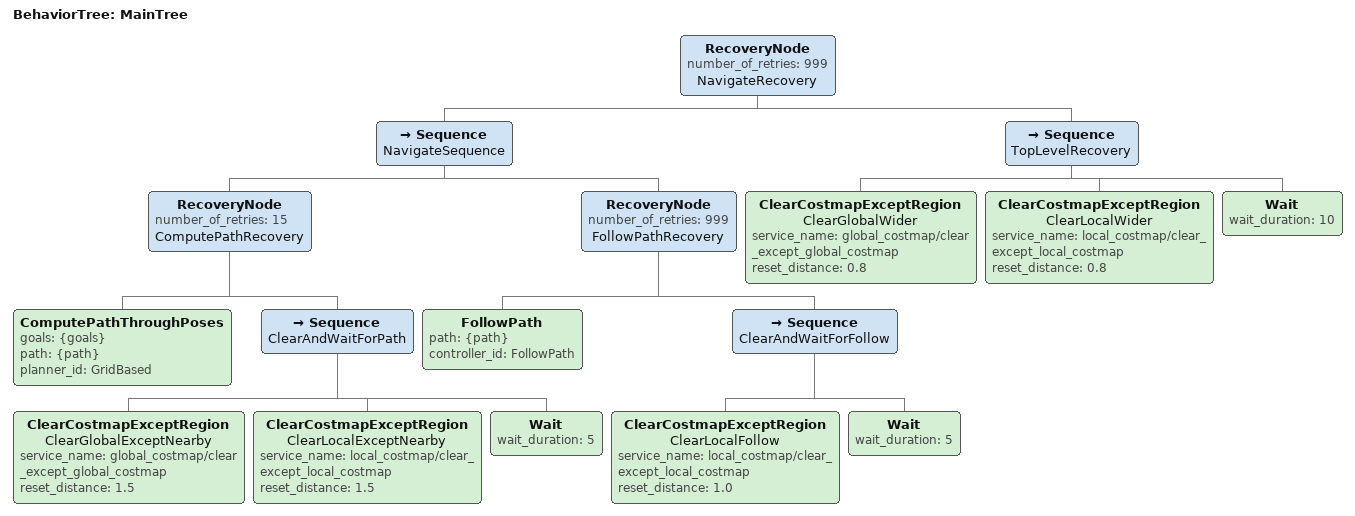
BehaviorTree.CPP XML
<!--
  Manriix Wedding Venue Navigate Through Poses BT - ROUTE FOLLOWING + SAFETY FIRST
  Same strategy as single pose but for multi-waypoint route navigation
-->
<root BTCPP_format="4" main_tree_to_execute="MainTree">
  <BehaviorTree ID="MainTree">
    <RecoveryNode number_of_retries="999" name="NavigateRecovery">
      <Sequence name="NavigateSequence">

        <RecoveryNode number_of_retries="15" name="ComputePathRecovery">
          <ComputePathThroughPoses goals="{goals}" path="{path}" planner_id="GridBased"/>
          <Sequence name="ClearAndWaitForPath">
            <ClearCostmapExceptRegion name="ClearGlobalExceptNearby"
              service_name="global_costmap/clear_except_global_costmap"
              reset_distance="1.5"/>
            <ClearCostmapExceptRegion name="ClearLocalExceptNearby"
              service_name="local_costmap/clear_except_local_costmap"
              reset_distance="1.5"/>
            <Wait wait_duration="5"/>
          </Sequence>
        </RecoveryNode>

        <RecoveryNode number_of_retries="999" name="FollowPathRecovery">
          <FollowPath path="{path}" controller_id="FollowPath"/>
          <Sequence name="ClearAndWaitForFollow">
            <ClearCostmapExceptRegion name="ClearLocalFollow"
              service_name="local_costmap/clear_except_local_costmap"
              reset_distance="1.0"/>
            <Wait wait_duration="5"/>
          </Sequence>
        </RecoveryNode>

      </Sequence>

      <Sequence name="TopLevelRecovery">
        <ClearCostmapExceptRegion name="ClearGlobalWider"
          service_name="global_costmap/clear_except_global_costmap"
          reset_distance="0.8"/>
        <ClearCostmapExceptRegion name="ClearLocalWider"
          service_name="local_costmap/clear_except_local_costmap"
          reset_distance="0.8"/>
        <Wait wait_duration="10"/>
      </Sequence>
    </RecoveryNode>
  </BehaviorTree>
</root>
